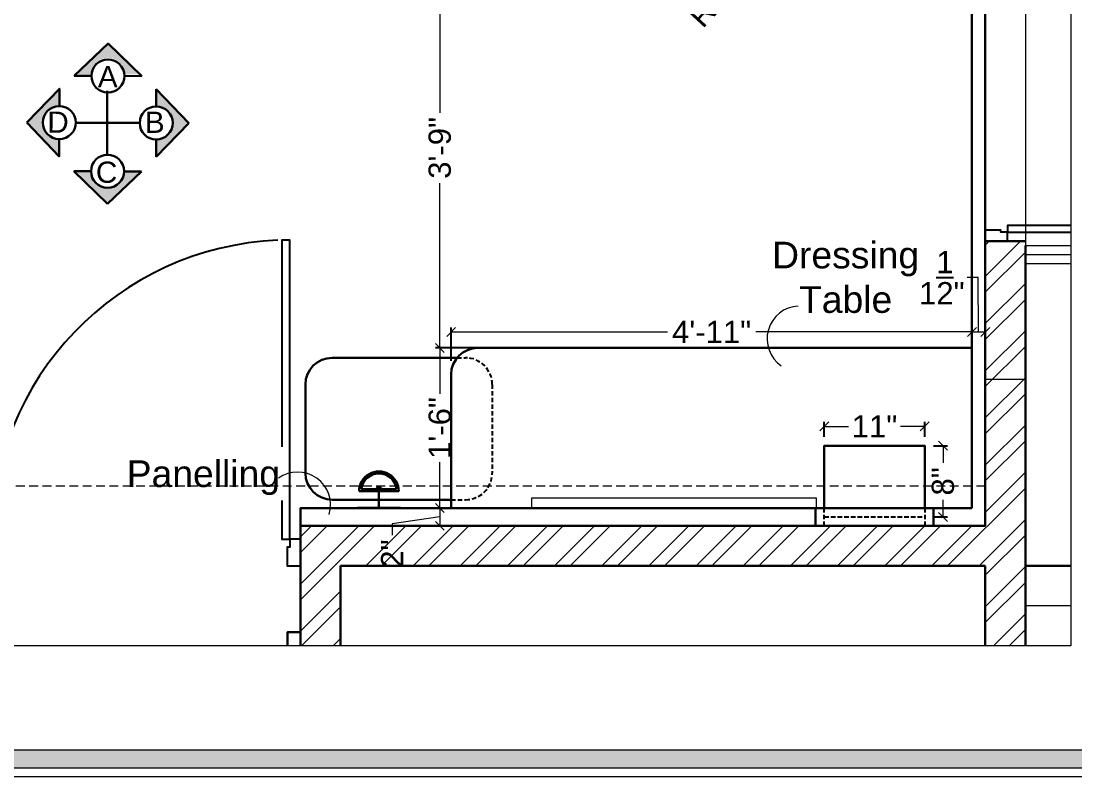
# Model space of a CAD drawing. Header units: millimetres. Extents: x 56222 to 3066687, y -650199 to -121287.
# Drawn here: x 131118 to 131236.5, y -184316.6 to -184231.7 of the extents above; entities that cross this region are included whole.
import ezdxf

# ---------------------------------------------------------------- set-up
doc = ezdxf.new("R2010")
doc.units = ezdxf.units.MM
doc.header["$MEASUREMENT"] = 0
doc.header["$PDMODE"] = 35
doc.linetypes.add('DASHED', pattern=[0.75, 0.5, -0.25])
doc.linetypes.add('DASHEDX2', pattern=[1.5, 1, -0.5])
doc.layers.get('Defpoints').update_dxf_attribs({"color": 220})
for name, color, linetype in [('AR DOOR', 40, 'Continuous'), ('AR ELE-5', 134, 'Continuous'), ('AR HATCH-7', 7, 'Continuous')]:
    doc.layers.add(name, color=color, linetype=linetype)
for name, color, linetype, lineweight in [('dim05', 1, 'Continuous', 13), ('Dimension', 10, 'DASHEDX2', 20), ('Electrical', 84, 'Continuous', 30), ('ELEVATION', 250, 'Continuous', 9), ('ELEVATION ( SPIRAL STAIR )', 250, 'Continuous', 9), ('FIRST FLOOR', 7, 'Continuous', 9), ('FIRST FLOOR_( PLine )_', 251, 'Continuous', 30), ('FUR1', 1, 'Continuous', 0), ('FURNITURE', 32, 'Continuous', 9), ('Labelling', 1, 'Continuous', 25), ('Text', 7, 'Continuous', 15), ('wall', 7, 'Continuous', 30), ('WALL Dimensions', 1, 'Continuous', 0)]:
    doc.layers.add(name, color=color, linetype=linetype, lineweight=lineweight)
doc.styles.add('Arial', font='arial.ttf')
doc.styles.get("Standard").update_dxf_attribs({"font": 'arial.ttf', "height": 6})
doc.dimstyles.new('ISO-25', dxfattribs={"dimtxt": 2.5, "dimasz": 1, "dimexe": 0.5, "dimexo": 1, "dimtad": 0, "dimdec": 1, "dimlunit": 4, "dimtxsty": 'Standard', "dimblk": 'OBLIQUE', "dimcen": 2.5, "dimclrd": 1, "dimclre": 1, "dimclrt": 5, "dimadec": 0, "dimazin": 0, "dimtfac": 1, "dimtdec": 1, "dimtmove": 0, "dimatfit": 3, "dimfxl": 1, "dimlwd": -1, "dimarcsym": 0})

# ---------------------------------------------------------------- blocks, each defined once
blk = doc.blocks.new('_Oblique')
at = {"layer": 'wall', "color": 0, "lineweight": -2}
blk.add_line((-0.5, -0.5), (0.5, 0.5), dxfattribs=at)
blk = doc.blocks.new('*D264')
at = {"layer": 'Defpoints', "color": 0, "lineweight": 30, "transparency": 16777216}
for p in [(131160.1, -184223.44), (131165.09, -184268.41), (131172.24, -184268.41)]:
    blk.add_point(p, dxfattribs=at)
at = {"layer": 'dim05', "color": 1, "linetype": 'Continuous', "lineweight": -2, "transparency": 16777216}
for p, q in [((131161.1, -184223.44), (131165.59, -184223.44)), ((131171.24, -184268.41), (131164.59, -184268.41))]:
    blk.add_line(p, q, dxfattribs=at)
at = {"layer": 'dim05', "color": 1, "linetype": 'Continuous', "transparency": 16777216}
for p, q in [((131165.09, -184223.44), (131165.09, -184241.98)), ((131165.09, -184268.41), (131165.09, -184249.87))]:
    blk.add_line(p, q, dxfattribs=at)
at = {"layer": 'dim05', "color": 1, "transparency": 16777216}
for p, rotation in [((131165.09, -184223.44), 90), ((131165.09, -184268.41), 270)]:
    blk.add_blockref('_Oblique', p, dxfattribs=dict(at, rotation=rotation))
at = {"layer": 'dim05', "color": 5, "lineweight": 25, "transparency": 16777216, "insert": (131165.09, -184245.92), "char_height": 2.5, "attachment_point": 5, "rotation": 90, "style": 'Arial'}
blk.add_mtext('3\'-9"', dxfattribs=at)
blk = doc.blocks.new('*U18')
for points in [[(0, 0), (0, 1120), (-30, 1120), (-30, 0)], [(40, 0), (0, 0), (0, -30), (-10, -30), (-10, -100), (40, -100)], [(-1160, 0), (-1120, 0), (-1120, -30), (-1110, -30), (-1110, -100), (-1160, -100)]]:
    blk.add_lwpolyline(points, close=True)
at = {"layer": 'AR ELE-5', "linetype": 'ByBlock', "ltscale": 15}
blk.add_arc((1.6, -0.7), 1121.6, 92.373, 179.9653, dxfattribs=at)
blk = doc.blocks.new('*D258')
at = {"layer": 'Defpoints', "color": 0, "lineweight": 30, "transparency": 16777216}
for p in [(131224.93, -184266.61), (131166.36, -184270.86), (131224.93, -184273.26)]:
    blk.add_point(p, dxfattribs=at)
at = {"layer": 'dim05', "color": 1, "linetype": 'Continuous', "lineweight": -2, "transparency": 16777216}
for p, q in [((131166.36, -184269.86), (131166.36, -184266.11)), ((131224.93, -184272.26), (131224.93, -184266.11))]:
    blk.add_line(p, q, dxfattribs=at)
at = {"layer": 'dim05', "color": 1, "linetype": 'Continuous', "transparency": 16777216}
for p, q in [((131166.36, -184266.61), (131190.68, -184266.61)), ((131224.93, -184266.61), (131200.62, -184266.61))]:
    blk.add_line(p, q, dxfattribs=at)
at = {"layer": 'dim05', "color": 1, "transparency": 16777216, "rotation": 180}
blk.add_blockref('_Oblique', (131166.36, -184266.61), dxfattribs=at)
at = {"layer": 'dim05', "color": 1, "transparency": 16777216}
blk.add_blockref('_Oblique', (131224.93, -184266.61), dxfattribs=at)
at = {"layer": 'dim05', "color": 5, "lineweight": 25, "transparency": 16777216, "insert": (131195.65, -184266.61), "char_height": 2.5, "attachment_point": 5, "style": 'Arial'}
blk.add_mtext('4\'-11"', dxfattribs=at)
blk = doc.blocks.new('*D259')
at = {"layer": 'Defpoints', "color": 0, "lineweight": 30, "transparency": 16777216}
for p in [(131165.09, -184268.41), (131169.66, -184268.41), (131170.55, -184286.41)]:
    blk.add_point(p, dxfattribs=at)
at = {"layer": 'dim05', "color": 1, "linetype": 'Continuous', "lineweight": -2, "transparency": 16777216}
for p, q in [((131168.66, -184268.41), (131164.59, -184268.41)), ((131169.55, -184286.41), (131164.59, -184286.41))]:
    blk.add_line(p, q, dxfattribs=at)
at = {"layer": 'dim05', "color": 1, "linetype": 'Continuous', "transparency": 16777216}
for p, q in [((131165.09, -184268.41), (131165.09, -184273.58)), ((131165.09, -184286.41), (131165.09, -184281.24))]:
    blk.add_line(p, q, dxfattribs=at)
at = {"layer": 'dim05', "color": 1, "transparency": 16777216}
for p, rotation in [((131165.09, -184268.41), 90), ((131165.09, -184286.41), 270)]:
    blk.add_blockref('_Oblique', p, dxfattribs=dict(at, rotation=rotation))
at = {"layer": 'dim05', "color": 5, "lineweight": 25, "transparency": 16777216, "insert": (131165.09, -184277.41), "char_height": 2.5, "attachment_point": 5, "rotation": 90, "style": 'Arial'}
blk.add_mtext('1\'-6"', dxfattribs=at)
blk = doc.blocks.new('*D250')
at = {"layer": 'Defpoints', "color": 0, "lineweight": 30, "transparency": 16777216}
for p in [(131202.36, -184222.41), (131200.33, -184224.62)]:
    blk.add_point(p, dxfattribs=at)
at = {"layer": 'dim05', "color": 1, "linetype": 'Continuous', "transparency": 16777216}
for p in [(131202.36, -184222.41), (131197.9, -184227.26)]:
    blk.add_line(p, (131200.33, -184224.62), dxfattribs=at)
at = {"layer": 'dim05', "color": 1, "transparency": 16777216, "rotation": 47.37705486814784}
blk.add_blockref('_Oblique', (131200.33, -184224.62), dxfattribs=at)
at = {"layer": 'dim05', "color": 5, "lineweight": 25, "transparency": 16777216, "insert": (131195.69, -184229.66), "char_height": 2.5, "attachment_point": 5, "rotation": 47.3771, "style": 'Arial'}
blk.add_mtext('R3"', dxfattribs=at)
blk = doc.blocks.new('*D254')
at = {"layer": 'Defpoints', "color": 0, "lineweight": 30, "transparency": 16777216}
for p in [(131165.09, -184286.41), (131165.09, -184288.41), (131165.09, -184288.41)]:
    blk.add_point(p, dxfattribs=at)
at = {"layer": 'dim05', "color": 1, "linetype": 'Continuous', "transparency": 16777216}
for p, q in [((131165.09, -184286.41), (131165.09, -184288.41)), ((131165.09, -184287.41), (131159.72, -184288.2)), ((131159.72, -184288.2), (131159.72, -184289.45))]:
    blk.add_line(p, q, dxfattribs=at)
at = {"layer": 'dim05', "color": 1, "linetype": 'Continuous', "lineweight": -2, "transparency": 16777216}
for p, q in [((131166.09, -184286.41), (131165.59, -184286.41)), ((131166.09, -184288.41), (131165.59, -184288.41))]:
    blk.add_line(p, q, dxfattribs=at)
at = {"layer": 'dim05', "color": 1, "transparency": 16777216}
for p, rotation in [((131165.09, -184286.41), 90), ((131165.09, -184288.41), 270)]:
    blk.add_blockref('_Oblique', p, dxfattribs=dict(at, rotation=rotation))
at = {"layer": 'dim05', "color": 5, "lineweight": 25, "transparency": 16777216, "insert": (131159.72, -184291.53), "char_height": 2.5, "attachment_point": 5, "rotation": 90, "style": 'Arial'}
blk.add_mtext('2"', dxfattribs=at)
blk = doc.blocks.new('*D255')
at = {"layer": 'Defpoints', "color": 0, "lineweight": 30, "transparency": 16777216}
for p in [(131226.43, -184266.61), (131224.93, -184270.63), (131226.43, -184270.63)]:
    blk.add_point(p, dxfattribs=at)
at = {"layer": 'dim05', "color": 1, "linetype": 'Continuous', "transparency": 16777216}
for p, q in [((131225.64, -184260.51), (131224.39, -184260.51)), ((131225.68, -184266.61), (131225.64, -184260.51)), ((131224.93, -184266.61), (131226.43, -184266.61))]:
    blk.add_line(p, q, dxfattribs=at)
at = {"layer": 'dim05', "color": 1, "linetype": 'Continuous', "lineweight": -2, "transparency": 16777216}
for p, q in [((131224.93, -184269.63), (131224.93, -184266.11)), ((131226.43, -184269.63), (131226.43, -184266.11))]:
    blk.add_line(p, q, dxfattribs=at)
at = {"layer": 'dim05', "color": 1, "transparency": 16777216, "rotation": 180}
blk.add_blockref('_Oblique', (131224.93, -184266.61), dxfattribs=at)
at = {"layer": 'dim05', "color": 1, "transparency": 16777216}
blk.add_blockref('_Oblique', (131226.43, -184266.61), dxfattribs=at)
at = {"layer": 'dim05', "color": 5, "lineweight": 25, "transparency": 16777216, "insert": (131221.54, -184260.51), "char_height": 2.5, "attachment_point": 5, "style": 'Arial'}
blk.add_mtext('1{\\H1x;\\S1/2;}"', dxfattribs=at)
blk = doc.blocks.new('*D256')
at = {"layer": 'Defpoints', "color": 0, "lineweight": 30, "transparency": 16777216}
for p in [(131219.62, -184279.41), (131221.67, -184279.41), (131219.62, -184287.41)]:
    blk.add_point(p, dxfattribs=at)
at = {"layer": 'dim05', "color": 1, "linetype": 'Continuous', "lineweight": -2, "transparency": 16777216}
for p, q in [((131220.62, -184279.41), (131222.17, -184279.41)), ((131220.62, -184287.41), (131222.17, -184287.41))]:
    blk.add_line(p, q, dxfattribs=at)
at = {"layer": 'dim05', "color": 1, "linetype": 'Continuous', "transparency": 16777216}
for p, q in [((131221.67, -184279.41), (131221.67, -184281.34)), ((131221.67, -184287.41), (131221.67, -184285.47))]:
    blk.add_line(p, q, dxfattribs=at)
at = {"layer": 'dim05', "color": 1, "transparency": 16777216}
for p, rotation in [((131221.67, -184279.41), 90), ((131221.67, -184287.41), 270)]:
    blk.add_blockref('_Oblique', p, dxfattribs=dict(at, rotation=rotation))
at = {"layer": 'dim05', "color": 5, "lineweight": 25, "transparency": 16777216, "insert": (131221.67, -184283.41), "char_height": 2.5, "attachment_point": 5, "rotation": 90, "style": 'Arial'}
blk.add_mtext('8"', dxfattribs=at)
blk = doc.blocks.new('*D257')
at = {"layer": 'Defpoints', "color": 0, "lineweight": 30, "transparency": 16777216}
for p in [(131219.62, -184277.23), (131208.32, -184279.41), (131219.62, -184279.41)]:
    blk.add_point(p, dxfattribs=at)
at = {"layer": 'dim05', "color": 1, "linetype": 'Continuous', "lineweight": -2, "transparency": 16777216}
for p, q in [((131208.32, -184278.41), (131208.32, -184276.73)), ((131219.62, -184278.41), (131219.62, -184276.73))]:
    blk.add_line(p, q, dxfattribs=at)
at = {"layer": 'dim05', "color": 1, "linetype": 'Continuous', "transparency": 16777216}
for p, q in [((131208.32, -184277.23), (131211.06, -184277.23)), ((131219.62, -184277.23), (131216.89, -184277.23))]:
    blk.add_line(p, q, dxfattribs=at)
at = {"layer": 'dim05', "color": 1, "transparency": 16777216, "rotation": 180}
blk.add_blockref('_Oblique', (131208.32, -184277.23), dxfattribs=at)
at = {"layer": 'dim05', "color": 1, "transparency": 16777216}
blk.add_blockref('_Oblique', (131219.62, -184277.23), dxfattribs=at)
at = {"layer": 'dim05', "color": 5, "lineweight": 25, "transparency": 16777216, "insert": (131213.97, -184277.23), "char_height": 2.5, "attachment_point": 5, "style": 'Arial'}
blk.add_mtext('11"', dxfattribs=at)
blk = doc.blocks.new('A$C2E9001B6')
at = {"layer": 'Electrical', "ltscale": 10}
for p, q in [((0, 5), (5.83, 5)), ((2.92, 2.71), (2.92, 5)), ((0.21, 2.71), (5.62, 2.71)), ((0.51, 2.42), (5.32, 2.42))]:
    blk.add_line(p, q, dxfattribs=at)
at = {"layer": 'Electrical', "ltscale": 10, "extrusion": (0, 0, -1)}
for centre, major_axis, start_param, end_param in [((2.92, 2.71), (-1.91, 1.91), 2.356194, 5.497787), ((2.92, 2.71), (1.71, 1.71), 0.902965, 3.809424), ((2.92, 2.43), (-0.223, 0.223), 2.378522, 5.47546)]:
    blk.add_ellipse(centre, major_axis=major_axis, ratio=1, start_param=start_param, end_param=end_param, dxfattribs=at)

msp = doc.modelspace()

# ---------------------------------------------------------------- hatches: boundary and pattern name
at = {"layer": 'AR HATCH-7', "lineweight": 9, "true_color": 0x939598}
h = msp.add_hatch(dxfattribs=at)
h.set_pattern_fill('ANSI32', color=252, scale=10)
h.set_pattern_definition([(45, (-3.019, -908.627), (-2.65165043, 2.65165043), []), (45, (-1.251, -908.627), (-2.65165043, 2.65165043), [])])
h.paths.add_polyline_path([(131230.93, -184271.91), (131226.43, -184271.91), (131226.43, -184286.41), (131226.43, -184288.41), (131149.43, -184288.41), (131149.43, -184301.9), (131153.93, -184301.9), (131153.93, -184292.91), (131226.43, -184292.91), (131226.43, -184301.9), (131230.93, -184301.9), (131230.93, -184292.91)])
h.paths.add_polyline_path([(131149.93, -184126.41), (131070.43, -184126.41), (131070.43, -184135.41), (131149.93, -184135.41)])
h.paths.add_polyline_path([(131230.93, -184126.41), (131226.43, -184126.41), (131164.93, -184126.41), (131164.93, -184135.41), (131181.68, -184135.41), (131226.43, -184135.41), (131226.43, -184225.41), (131226.43, -184228.41), (131228.93, -184228.41), (131230.93, -184228.41)])
h.paths.add_polyline_path([(131230.93, -184256.91), (131230.93, -184256.41), (131226.43, -184256.41), (131226.43, -184271.91), (131230.93, -184271.91)])
h.paths.add_polyline_path([(131045.43, -184267.41), (131040.93, -184267.41), (131040.93, -184288.41), (131029.96, -184288.41), (131029.96, -184292.91), (131088.93, -184292.91), (131088.93, -184288.41), (131045.43, -184288.41)])
h.paths.add_polyline_path([(131089.93, -184288.41), (131089.93, -184292.91)], flags=17)
h.paths.add_polyline_path([(131105.43, -184288.41), (131105.43, -184292.91), (131113.43, -184292.91), (131113.43, -184289.91), (131113.43, -184288.41)])
at = {"layer": 'AR HATCH-7', "lineweight": 30, "true_color": 0x636466, "transparency": 33554687}
h = msp.add_hatch(color=251, dxfattribs=at)
h.dxf.hatch_style = 1
h.paths.add_polyline_path([(131133.21, -184239.32), (131133.2, -184241.26, -0.413095), (131135.05, -184243.12, -0.415333), (131133.19, -184244.98), (131133.18, -184246.92), (131136.85, -184243.13)])
h.paths.add_polyline_path([(131131.53, -184248.56), (131129.58, -184248.56, -1), (131125.87, -184248.54), (131123.93, -184248.53), (131127.71, -184252.2)])
h.paths.add_polyline_path([(131127.78, -184234), (131123.97, -184237.64), (131125.91, -184237.64, -1), (131129.63, -184237.66), (131131.57, -184237.66)])
h.paths.add_polyline_path([(131122.31, -184241.22), (131122.32, -184239.28), (131118.65, -184243.06), (131122.29, -184246.88), (131122.29, -184244.94, -0.413313), (131120.44, -184243.08, -0.415552)])
at = {"layer": 'Dimension', "linetype": 'Continuous', "true_color": 0xd39e00}
h = msp.add_hatch(color=42, dxfattribs=at)
h.paths.add_polyline_path([(131007.33, -184115.37), (131007.33, -184315.64), (131291.85, -184315.64), (131291.85, -184115.37)])
h.paths.add_polyline_path([(131009.33, -184117.37), (131289.86, -184117.37), (131289.86, -184313.64), (131009.33, -184313.64)], flags=16)

# ---------------------------------------------------------------- linework, layer by layer
msp.add_lwpolyline([(131236.06, -184254.66), (131228.93, -184254.66), (131228.93, -184255.41), (131236.06, -184255.41)])
msp.add_lwpolyline([(131228.93, -184256.41), (131228.93, -184255.41), (131228.18, -184255.41), (131228.18, -184255.16), (131226.43, -184255.16), (131226.43, -184256.41)], close=True)
at = {"layer": 'Dimension', "color": 42, "linetype": 'Continuous', "true_color": 0xd39e00}
for points in [[(131006.33, -184114.37), (131292.85, -184114.37), (131292.85, -184316.64), (131006.33, -184316.64)], [(131007.33, -184115.37), (131291.85, -184115.37), (131291.85, -184315.64), (131007.33, -184315.64)], [(131009.33, -184117.37), (131289.86, -184117.37), (131289.86, -184313.64), (131009.33, -184313.64)]]:
    msp.add_lwpolyline(points, close=True, dxfattribs=at)
at = {"layer": 'ELEVATION', "lineweight": 0}
msp.add_lwpolyline([(131236.06, -184120.74), (131236.06, -184301.9), (131029.96, -184301.9), (131029.96, -184120.74)], close=True, dxfattribs=at)
at = {"layer": 'ELEVATION ( SPIRAL STAIR )', "color": 5}
msp.add_lwpolyline([(131207.39, -184285.26), (131207.39, -184286.41), (131175.43, -184286.41), (131175.43, -184285.26)], close=True, dxfattribs=at)
at = {"layer": 'FIRST FLOOR'}
for p, q in [((131230.93, -184126.41), (131230.93, -184280.91)), ((131226.43, -184256.41), (131226.43, -184285.41)), ((131226.43, -184271.91), (131230.93, -184271.91)), ((131226.43, -184288.41), (131149.43, -184288.41)), ((131149.43, -184288.41), (131149.43, -184301.9)), ((131226.43, -184292.91), (131153.93, -184292.91)), ((131153.93, -184292.91), (131153.93, -184301.9)), ((131226.43, -184292.91), (131226.43, -184301.9)), ((131230.93, -184292.91), (131236.06, -184292.91)), ((131230.93, -184292.91), (131230.93, -184301.9))]:
    msp.add_line(p, q, dxfattribs=at)
at = {"layer": 'FIRST FLOOR_( PLine )_'}
for p, q in [((131230.93, -184256.41), (131226.43, -184256.41)), ((131226.43, -184256.41), (131226.43, -184288.41)), ((131230.93, -184301.9), (131230.93, -184256.91)), ((131226.43, -184288.41), (131149.43, -184288.41)), ((131149.43, -184288.41), (131149.43, -184301.9)), ((131153.93, -184301.9), (131153.93, -184292.91)), ((131153.93, -184292.91), (131226.43, -184292.91)), ((131226.43, -184292.91), (131226.43, -184301.9)), ((131230.93, -184301.9), (131230.93, -184292.91)), ((131230.93, -184292.91), (131236.06, -184292.91))]:
    msp.add_line(p, q, dxfattribs=at)
at = {"layer": 'FURNITURE'}
for p, q in [((131230.93, -184256.91), (131236.06, -184256.91)), ((131230.93, -184257.91), (131236.06, -184257.91)), ((131230.93, -184258.91), (131236.06, -184258.91))]:
    msp.add_line(p, q, dxfattribs=at)
at = {"layer": 'FURNITURE', "lineweight": 30}
for p, q in [((131224.93, -184268.41), (131169.36, -184268.41)), ((131152.98, -184269.52), (131167.03, -184269.52)), ((131166.36, -184271.41), (131166.36, -184286.41)), ((131149.98, -184282.48), (131149.98, -184272.52)), ((131166.36, -184285.48), (131152.98, -184285.48))]:
    msp.add_line(p, q, dxfattribs=at)
at = {"layer": 'FURNITURE', "linetype": 'DASHED', "lineweight": 25}
for p, q in [((131167.03, -184269.52), (131167.98, -184269.52)), ((131170.98, -184272.52), (131170.98, -184282.48)), ((131166.36, -184285.48), (131167.98, -184285.48))]:
    msp.add_line(p, q, dxfattribs=at)
at = {"layer": 'FURNITURE', "lineweight": 30}
for points in [[(131224.93, -184286.41), (131149.43, -184286.41), (131149.43, -184288.41), (131226.43, -184288.41), (131226.43, -184286.41), (131226.43, -184286.41), (131226.43, -184225.41), (131224.93, -184225.41)], [(131207.32, -184286.41), (131220.62, -184286.41), (131220.62, -184288.41), (131207.32, -184288.41)]]:
    msp.add_lwpolyline(points, close=True, dxfattribs=at)
for points in [[(131219.62, -184286.41), (131219.62, -184279.41), (131208.32, -184279.41), (131208.32, -184286.41)], [(131147.97, -184301.9), (131147.97, -184300.36), (131149.41, -184300.36), (131149.41, -184301.9)]]:
    msp.add_lwpolyline(points, dxfattribs=at)
at = {"layer": 'FURNITURE', "linetype": 'DASHED', "lineweight": 25}
msp.add_lwpolyline([(131208.32, -184286.41), (131219.62, -184286.41), (131219.62, -184288.41), (131208.32, -184288.41)], close=True, dxfattribs=at)
msp.add_lwpolyline([(131208.32, -184287.41), (131219.62, -184287.41)], dxfattribs=at)
at = {"layer": 'FURNITURE'}
msp.add_lwpolyline([(131236.06, -184297.41), (131231.03, -184297.41), (131231.03, -184292.91), (131236.06, -184292.91)], dxfattribs=at)
at = {"layer": 'FURNITURE', "lineweight": 30}
for centre, start, end in [((131169.36, -184271.41), 90, 180), ((131152.98, -184272.52), 90, 180), ((131152.98, -184282.48), 180, 270)]:
    msp.add_arc(centre, 3, start, end, dxfattribs=at)
at = {"layer": 'FURNITURE', "linetype": 'DASHED', "lineweight": 25}
for centre, start, end in [((131167.98, -184272.52), 0, 90), ((131167.98, -184282.48), 270, 0)]:
    msp.add_arc(centre, 3, start, end, dxfattribs=at)
at = {"layer": 'Text', "color": 18, "lineweight": 30, "true_color": 0x000000}
for p, q in [((131127.78, -184234.19), (131123.97, -184237.83)), ((131125.91, -184237.83), (131123.97, -184237.83)), ((131127.7, -184239.51), (131127.69, -184243.1)), ((131131.34, -184243.11), (131124.16, -184243.09)), ((131127.67, -184246.69), (131127.69, -184243.1)), ((131125.87, -184248.54), (131123.93, -184248.53)), ((131127.71, -184252.2), (131123.93, -184248.53))]:
    msp.add_line(p, q, dxfattribs=at)
for points in [[(131118.65, -184243.06), (131122.32, -184239.28), (131122.31, -184241.22)], [(131118.65, -184243.06), (131122.29, -184246.88), (131122.29, -184244.94)]]:
    msp.add_lwpolyline(points, dxfattribs=at)
for centre in [(131127.77, -184237.84), (131122.3, -184243.08), (131133.2, -184243.12), (131127.73, -184248.55)]:
    msp.add_circle(centre, 1.86, dxfattribs=at)
at = {"layer": 'WALL Dimensions', "color": 18, "lineweight": 30, "true_color": 0x000000}
for p, q in [((131127.78, -184234.19), (131131.57, -184237.86)), ((131129.63, -184237.84), (131131.57, -184237.85)), ((131133.2, -184241.26), (131133.21, -184239.32)), ((131136.85, -184243.13), (131133.21, -184239.32)), ((131136.85, -184243.13), (131133.18, -184246.92)), ((131133.19, -184244.98), (131133.18, -184246.92)), ((131127.71, -184252.2), (131131.53, -184248.56)), ((131129.58, -184248.56), (131131.53, -184248.56))]:
    msp.add_line(p, q, dxfattribs=at)

# ---------------------------------------------------------------- block references
at = {"transparency": 33554687, "xscale": 0.8245861962995951, "yscale": 0.8245861962995951, "zscale": 0.8245861962995951, "rotation": 180}
msp.add_blockref('A$C2E9001B6', (131160.65, -184282.28), dxfattribs=at)
at = {"layer": 'AR DOOR', "linetype": 'ByBlock', "lineweight": -2, "extrusion": (0, 0, -1), "xscale": -0.02999999999996949, "yscale": 0.02999999999996949, "zscale": -0.02999999999996949}
msp.add_blockref('*U18', (-131148.23, -184289.91), dxfattribs=at)

# ---------------------------------------------------------------- texts
at = {"layer": 'Text', "char_height": 2.39, "rotation": 359.781}
for s, insert, attachment_point in [('A', (131128.87, -184236.73), 3), ('D', (131123.37, -184241.84), 3), ('B', (131134.15, -184241.85), 3), ('C', (131128.82, -184249.89), 9)]:
    msp.add_mtext_dynamic_manual_height_columns(s, width=5.2759, gutter_width=7.48, heights=[0], dxfattribs=dict(at, insert=insert, attachment_point=attachment_point))

# ---------------------------------------------------------------- dimensions: what is measured, and where the dimension line sits
at = {"layer": 'dim05', "color": 27, "lineweight": 25, "true_color": 0x7d5120}
dim = msp.add_radius_dim(center=(131202.36, -184222.41), mpoint=(131200.33, -184224.62), dimstyle='ISO-25', override={"dimtxsty": 'Arial', "dimtmove": 1}, dxfattribs=at)
dim.commit()
dim.dimension.update_dxf_attribs({"geometry": '*D250', "text_midpoint": (131195.69, -184229.66), "dimtype": 164})
for base, p1, p2, override, picture, middle in [((131165.09, -184268.41), (131160.1, -184223.44), (131172.24, -184268.41), {"dimtxsty": 'Arial', "dimtmove": 1}, '*D264', (131165.09, -184245.92)), ((131165.09, -184268.41), (131170.55, -184286.41), (131169.66, -184268.41), {"dimtxsty": 'Arial', "dimtmove": 1}, '*D259', (131165.09, -184277.41)), ((131221.67, -184279.41), (131219.62, -184287.41), (131219.62, -184279.41), {"dimdec": 0, "dimtxsty": 'Arial', "dimtmove": 1}, '*D256', (131221.67, -184283.41))]:
    dim = msp.add_linear_dim(base=base, p1=p1, p2=p2, angle=90, dimstyle='ISO-25', override=override, dxfattribs=at)
    dim.commit()
    dim.dimension.update_dxf_attribs({"geometry": picture, "text_midpoint": middle})
for base, p1, p2, picture, middle in [((131224.93, -184266.61), (131166.36, -184270.86), (131224.93, -184273.26), '*D258', (131195.65, -184266.61)), ((131219.62, -184277.23), (131208.32, -184279.41), (131219.62, -184279.41), '*D257', (131213.97, -184277.23))]:
    dim = msp.add_linear_dim(base=base, p1=p1, p2=p2, dimstyle='ISO-25', override={"dimdec": 0, "dimtxsty": 'Arial', "dimtmove": 1}, dxfattribs=at)
    dim.commit()
    dim.dimension.update_dxf_attribs({"geometry": picture, "text_midpoint": middle})
dim = msp.add_linear_dim(base=(131165.09, -184288.41), p1=(131165.09, -184286.41), p2=(131165.09, -184288.41), angle=90, dimstyle='ISO-25', override={"dimtxsty": 'Arial', "dimtmove": 1}, dxfattribs=at)
dim.commit()
dim.dimension.update_dxf_attribs({"geometry": '*D254', "text_midpoint": (131159.72, -184290.07), "dimtype": 160})

# ---------------------------------------------------------------- next in the draw order: texts
at = {"layer": 'Labelling', "color": 1, "char_height": 3, "width": 16.1646, "attachment_point": 5, "style": 'Arial', "bg_fill": 2}
for s, insert in [('\\A1;Dressing Table', (131210.72, -184260.49)), ('\\A1;Panelling', (131138.5, -184283))]:
    msp.add_mtext(s, dxfattribs=dict(at, insert=insert))

# ---------------------------------------------------------------- next in the draw order: linework, layer by layer
at = {"layer": 'dim05', "color": 9, "linetype": 'DASHEDX2', "lineweight": 15, "true_color": 0xc7c8ca}
msp.add_line((131045.43, -184283.91), (131226.43, -184283.91), dxfattribs=at)
at = {"layer": 'FUR1', "color": 252, "true_color": 0x939598}
for centre, start, end in [((131205.58, -184267.39, -1.24), 92.7977, 235.4794), ((131149.11, -184286.05, -1.24), 343.1321, 125.8138)]:
    msp.add_arc(centre, 3.69, start, end, dxfattribs=at)

# ---------------------------------------------------------------- next in the draw order: dimensions: what is measured, and where the dimension line sits
at = {"layer": 'dim05', "color": 27, "lineweight": 25, "true_color": 0x7d5120}
dim = msp.add_linear_dim(base=(131226.43, -184266.61), p1=(131224.93, -184270.63), p2=(131226.43, -184270.63), dimstyle='ISO-25', override={"dimtxsty": 'Arial', "dimtmove": 1}, dxfattribs=at)
dim.commit()
dim.dimension.update_dxf_attribs({"geometry": '*D255', "text_midpoint": (131223.77, -184260.51), "dimtype": 160})

doc.saveas('drawing.dxf')
